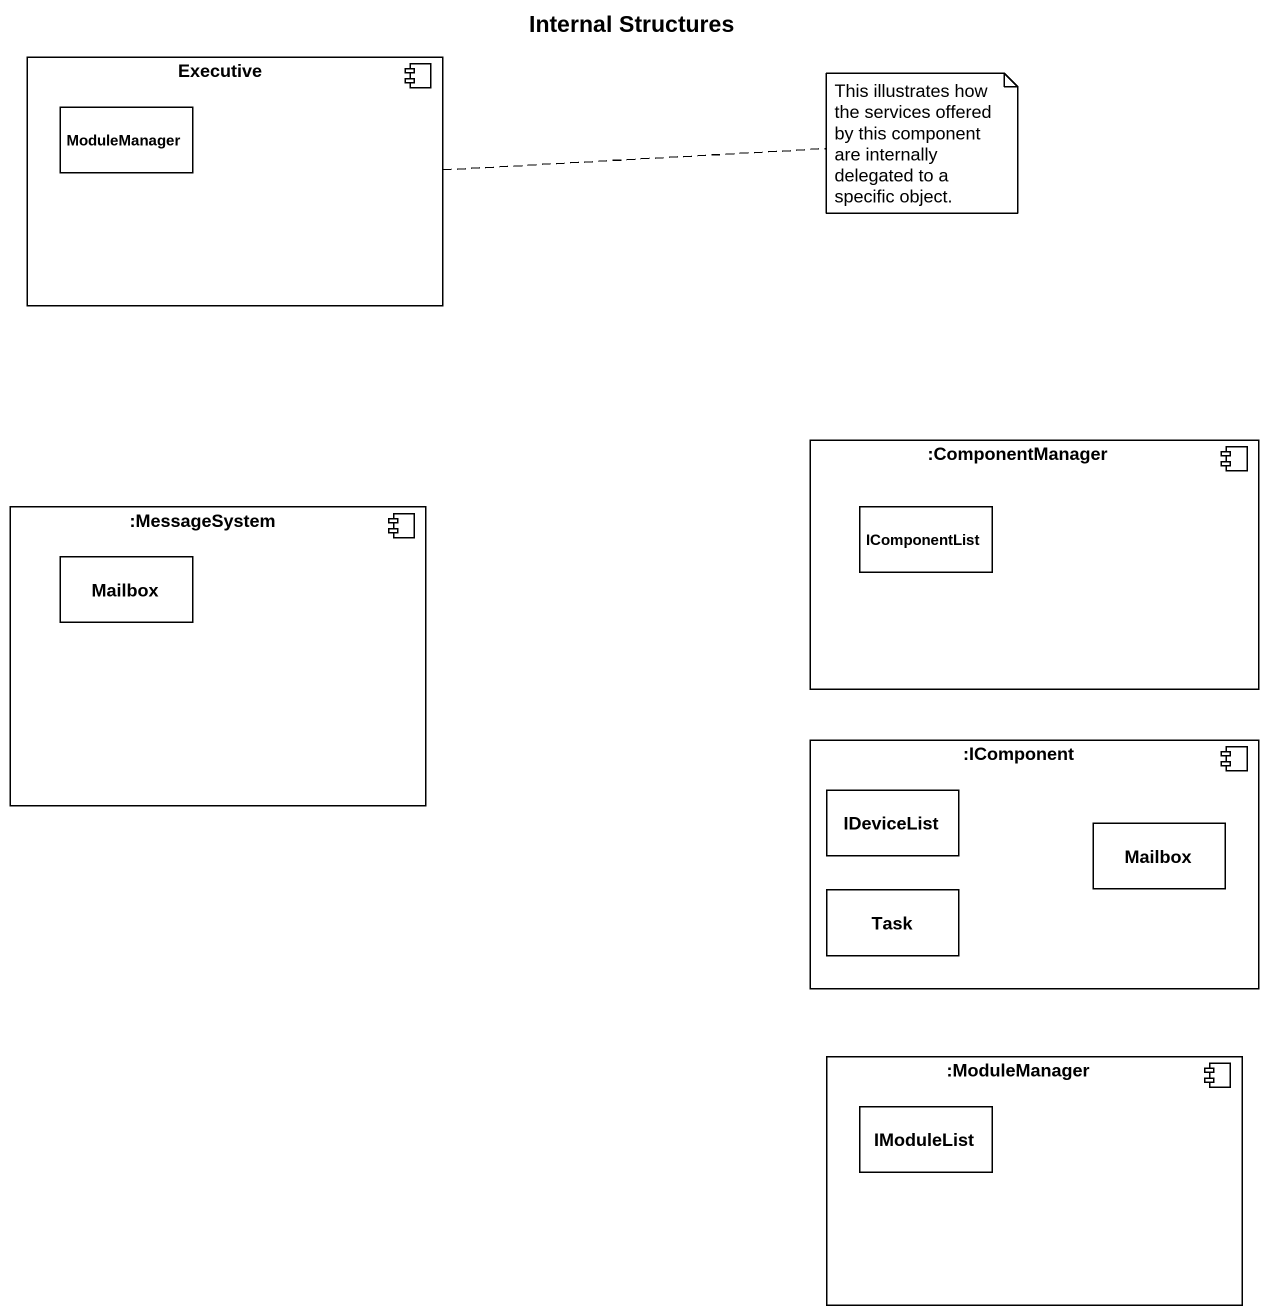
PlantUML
@startuml
title Internal Structures
component Executive {
  rectangle ModuleManager
}
component ":ComponentManager" as ComponentManager {
  rectangle IComponentList
}
component ":MessageSystem" as MessageSystem {
  rectangle Mailbox
}
component ":IComponent" as IComponent {
  rectangle IDeviceList
  rectangle "Mailbox" as Mailbox_2
  rectangle Task
}
component ":ModuleManager" as ModuleManager_2 {
  rectangle IModuleList
}
note right of Executive : This illustrates how the services offered by this component are internally delegated to a specific object.
@enduml
